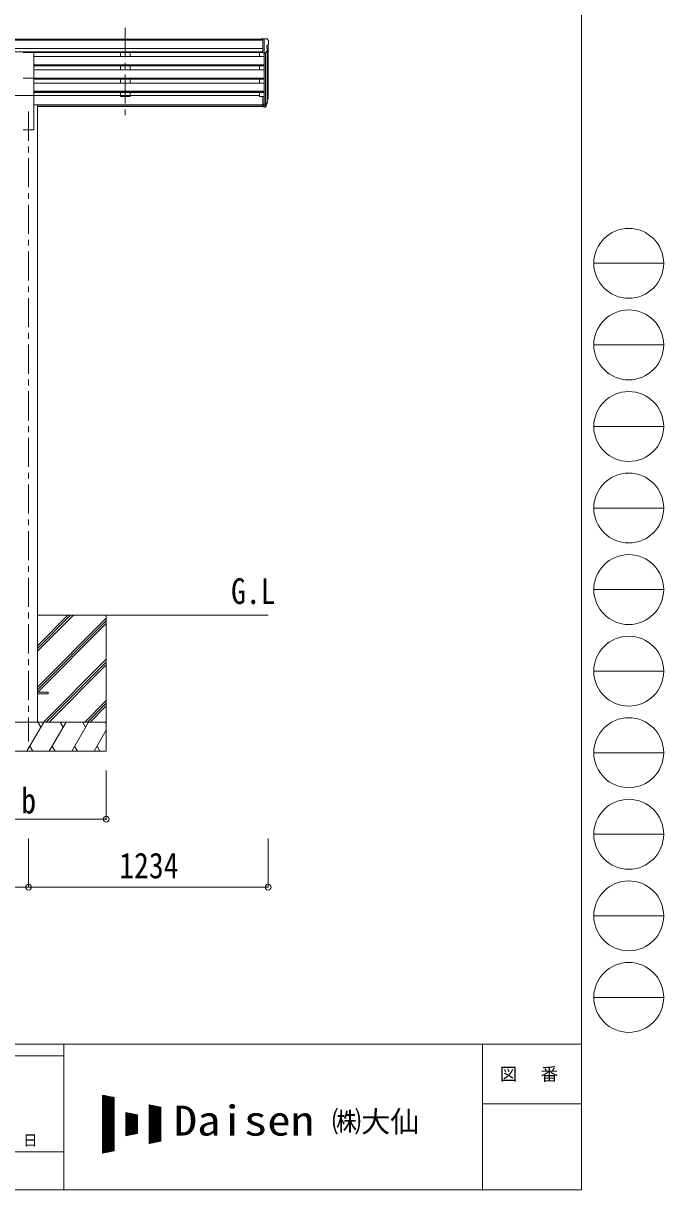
# Model space of a CAD drawing. Units: millimetres at full size, sheet at 1:30; details may follow other scales. Extents: x -8432 to 8432, y -5820 to 5820.
# Drawn here: x 5133 to 8432, y -5820 to 186 of the extents above; entities that cross this region are included whole.
import ezdxf
from ezdxf.enums import TextEntityAlignment as Align

# ---------------------------------------------------------------- set-up
doc = ezdxf.new("R2010")
doc.units = ezdxf.units.MM
doc.header["$LTSCALE"] = 30
doc.header["$PDMODE"] = 32
doc.header["$PDSIZE"] = 30
doc.linetypes.add('CHAIN1', pattern=[8, 5, -1, 1, -1])
for name, color, linetype, lineweight in [('0-0_0', 7, 'Continuous', 9), ('0-1_本体', 5, 'CHAIN1', 9), ('0-3_ELV2', 4, 'Continuous', 9), ('0-6_OTH_LINE', 6, 'Continuous', 9), ('F-0_240', 7, 'Continuous', 9)]:
    doc.layers.add(name, color=color, linetype=linetype, lineweight=lineweight)
doc.layers.add('0-7_SHAPE', color=7, linetype='Continuous')
doc.styles.add('ＭＳ ゴシック', font='')
doc.styles.get('ＭＳ ゴシック').set_extended_font_data('MS Gothic')

msp = doc.modelspace()

# ---------------------------------------------------------------- linework, layer by layer
at = {"layer": '0-0_0'}
for p, q in [((5205.47, -3047.82), (5391.1, -2862.19)), ((5205.47, -3033.68), (5376.96, -2862.19)), ((5205.47, -3019.54), (5362.81, -2862.19)), ((5205.47, -2862.19), (6394.27, -2862.19)), ((5205.47, -3231.67), (5560.27, -2876.87)), ((5560.27, -2862.19), (5560.27, -3562.19)), ((5205.47, -3245.81), (5560.27, -2891.01)), ((5207.73, -3257.69), (5560.27, -2905.16)), ((5237.07, -3412.19), (5560.27, -3089)), ((5251.22, -3412.19), (5560.27, -3103.14)), ((5265.36, -3412.19), (5560.27, -3117.29)), ((5449.21, -3412.19), (5560.27, -3301.13)), ((5463.35, -3412.19), (5560.27, -3315.28)), ((5477.49, -3412.19), (5560.27, -3329.42)), ((5560.27, -3412.19), (4760.27, -3412.19)), ((5151.42, -3562.19), (5238.03, -3412.19)), ((5223.02, -3438.17), (5208.02, -3412.19)), ((5266.89, -3562.19), (5353.5, -3412.19)), ((5338.49, -3438.17), (5323.49, -3412.19)), ((5382.36, -3562.19), (5468.97, -3412.19)), ((5438.97, -3412.19), (5453.97, -3438.17)), ((5554.43, -3412.19), (5560.27, -3422.29)), ((5497.83, -3562.19), (5560.27, -3454.05)), ((5166.42, -3536.21), (5181.42, -3562.19)), ((5281.89, -3536.21), (5296.89, -3562.19)), ((5397.36, -3536.21), (5412.36, -3562.19)), ((5512.83, -3536.21), (5527.83, -3562.19)), ((4760.27, -3562.19), (5560.27, -3562.19))]:
    msp.add_line(p, q, dxfattribs=at)
at = {"layer": '0-1_本体'}
for p, q in [((5658.27, 162.21), (5658.27, -315.31)), ((5658.27, 162.21), (5658.27, -315.31)), ((5160.27, -268.63), (5160.27, -3512.19))]:
    msp.add_line(p, q, dxfattribs=at)
at = {"layer": '0-3_ELV2'}
for p, q in [((6367.77, 104.86), (652.77, 104.86)), ((6367.77, 99.64), (652.77, 99.64)), ((6367.77, 106.46), (6357.77, 106.38)), ((6357.77, 104.86), (6357.77, 106.38)), ((6367.77, 34.48), (6367.77, 106.46)), ((6386.27, 106.46), (6367.77, 106.46)), ((6374.27, 33.48), (6374.27, 106.46)), ((6386.27, 106.46), (6388.6, 106.32)), ((6388.27, 71.95), (6388.27, 55.68)), ((6393.73, 75.28), (6388.42, 72.21)), ((6389.36, 105.9), (6393.42, 100.09)), ((6394.27, 75.89), (6394.27, -190.55)), ((6396.27, 97.09), (6396.27, 96.46)), ((6367.77, 56.11), (652.77, 56.11)), ((6367.77, 38.26), (652.77, 38.26)), ((5132.77, 35.83), (5187.77, 35.83)), ((5187.77, -95.96), (5187.77, 35.83)), ((6367.77, 34.91), (5187.77, 34.91)), ((5187.77, 14.56), (6374.27, 14.56)), ((5633.27, 35.01), (5633.27, 14.56)), ((5683.27, 35.01), (5683.27, 14.56)), ((6349.27, 35.01), (6349.27, 14.56)), ((6367.77, 34.48), (6374.27, 34.48)), ((6374.27, 33.48), (6379.47, 33.8)), ((6374.27, 33.48), (6374.27, -190.92)), ((6380.26, 33.96), (6380.27, -235.69)), ((6381.89, 35.29), (6390.89, 50.89)), ((6389.29, 48.12), (6389.29, -217.26)), ((5187.77, -27.32), (6374.27, -27.32)), ((5187.77, -28.81), (6374.27, -28.81)), ((5187.77, -33.13), (6374.27, -33.13)), ((5187.77, -53.93), (6374.27, -53.93)), ((5633.27, -33.13), (5633.27, -53.93)), ((5683.27, -33.13), (5683.27, -53.93)), ((6349.27, -33.13), (6349.27, -53.93)), ((5132.77, -95.96), (5187.77, -95.96)), ((5187.77, -95.81), (6374.27, -95.81)), ((5187.77, -95.96), (5187.77, -362.19)), ((5187.77, -97.31), (6374.27, -97.31)), ((5187.77, -101.62), (6374.27, -101.62)), ((5633.27, -101.62), (5633.27, -122.42)), ((5683.27, -101.62), (5683.27, -122.42)), ((6349.27, -122.42), (6349.27, -101.62)), ((5187.77, -122.42), (6374.27, -122.42)), ((5187.77, -164.3), (6374.27, -164.3)), ((5187.77, -165.8), (6374.27, -165.8)), ((5187.77, -170.11), (6374.27, -170.11)), ((5633.27, -170.11), (5633.27, -191.55)), ((5683.27, -170.11), (5683.27, -191.55)), ((6349.27, -170.11), (6349.27, -191.55)), ((5187.77, -186.61), (4917.27, -186.61)), ((6349.27, -186.61), (5187.77, -186.61)), ((5205.47, -233.19), (5187.77, -233.19)), ((5205.47, -233.19), (5205.47, -3412.19)), ((5205.47, -233.62), (6367.77, -233.62)), ((5205.47, -235.02), (6367.77, -235.02)), ((5683.27, -191.55), (5633.27, -191.55)), ((6349.27, -191.55), (6367.77, -191.55)), ((6367.77, -190.92), (6367.77, -244.95)), ((6367.77, -190.92), (6374.27, -190.92)), ((6367.77, -231.05), (6374.27, -231.05)), ((6367.77, -235.93), (6374.27, -235.93)), ((6374.27, -190.92), (6374.27, -245.69)), ((6374.27, -235.95), (6379.4, -235.95)), ((6374.27, -237.75), (6379.11, -237.75)), ((6380.7, -235.27), (6388.46, -219.86)), ((6389.9, -220.22), (6381.71, -236.4)), ((6390.52, -220.79), (6381.71, -244.33)), ((6392.57, -203.73), (6389.29, -210.79)), ((6393.17, -205.11), (6389.29, -213.05)), ((6390.86, -216.38), (6390.52, -220.79)), ((6367.77, -242.71), (5205.47, -242.71)), ((6367.77, -244.95), (6374.27, -244.95)), ((6374.27, -245.69), (6379.11, -245.69)), ((5132.77, -362.19), (5187.77, -362.19)), ((5205.47, -3257.69), (5260.27, -3257.69)), ((5205.47, -3266.69), (5260.27, -3266.69)), ((5260.27, -3257.69), (5260.27, -3266.69))]:
    msp.add_line(p, q, dxfattribs=at)
for centre, radius, start, end in [((6388.57, 71.95), 0.3, 120, 180), ((6388.54, 105.32), 1, 35, 86.5), ((6393.27, 97.09), 3, 0, 87), ((6389.36, 79.65), 6.18, 315.00103, 354.2965), ((6194.27, 96.46), 202, 355.05096, 0), ((6379.29, 36.79), 3, 273.5, 330), ((6388.57, 55.68), 0.3, 180, 265.2833), ((6388.29, 52.39), 3, 330, 85.2833), ((6363.68, -194.23), 30.41, 341.80266, 352.8448), ((6365.08, -195.99), 29.53, 342.01856, 353.49194)]:
    msp.add_arc(centre, radius, start, end, dxfattribs=at)
for centre, major_axis, ratio, start_param, end_param in [((6379.11, -235.04), (3, 0), 0.90356, 4.712389, 5.7595865), ((6379.4, -234.59), (1.5, 0), 0.90356, 4.712389, 5.7595865), ((6304.35, -196.32), (88.05, 0), 0.90356, 5.9828017, 6.0168888), ((6389.55, -216.38), (-1.3, 0), 0.90356, 2.9359903, 4.9130961), ((6303.63, -200.19), (89.07, 0), 0.90356, 6.0316505, 6.077583), ((6306.4, -189.74), (-87.93, 4.42), 0.541684, 3.060334, 3.2172517), ((6305.61, -196.42), (89.06, 1.43), 0.57596, 6.1985533, 6.3701348), ((6379.11, -242.98), (-3, 0), 0.90356, 1.5707963, 2.6179939)]:
    msp.add_ellipse(centre, major_axis=major_axis, ratio=ratio, start_param=start_param, end_param=end_param, dxfattribs=at)
at = {"layer": '0-6_OTH_LINE'}
for p, q in [((5560.27, -3912.19), (5560.27, -3662.21)), ((4760.27, -3912.19), (5560.27, -3912.19)), ((5160.27, -4262.19), (5160.27, -4012.19)), ((6394.27, -4262.19), (6394.27, -4012.19)), ((5160.27, -4262.19), (1860.27, -4262.19)), ((6394.27, -4262.19), (5160.27, -4262.19))]:
    msp.add_line(p, q, dxfattribs=at)
for p in [(5560.27, -3912.19), (5160.27, -4262.19), (6394.27, -4262.19)]:
    msp.add_point(p, dxfattribs=at)
at = {"layer": 'F-0_240', "color": 5}
for p, q in [((8007.94, 5820), (8007.94, -5820)), ((-8432.06, -5070), (8007.94, -5070)), ((5341.19, -5070), (5341.19, -5820)), ((7497.94, -5070), (7497.94, -5820)), ((-8432.06, -5130), (5341.19, -5130)), ((7497.94, -5377.5), (8007.94, -5377.5)), ((4501.18, -5625), (5341.19, -5625)), ((-8432.06, -5820), (8007.94, -5820))]:
    msp.add_line(p, q, dxfattribs=at)
at = {"layer": 'F-0_240', "color": 4}
for p, q in [((8072.06, -1050), (8432.06, -1050)), ((8072.06, -1470), (8432.06, -1470)), ((8072.06, -1890), (8432.06, -1890)), ((8072.06, -2310), (8432.06, -2310)), ((8072.06, -2730), (8432.06, -2730)), ((8072.06, -3150), (8432.06, -3150)), ((8072.06, -3570), (8432.06, -3570)), ((8072.06, -3990), (8432.06, -3990)), ((8072.06, -4410), (8432.06, -4410)), ((8072.06, -4830), (8432.06, -4830))]:
    msp.add_line(p, q, dxfattribs=at)
at = {"layer": 'F-0_240'}
for p, q in [((5541.15, -5332.6), (5601.15, -5345.1)), ((5541.15, -5332.6), (5541.15, -5632.6)), ((5541.15, -5335.42), (5554.7, -5335.42)), ((5541.15, -5338.42), (5569.1, -5338.42)), ((5541.15, -5341.42), (5583.5, -5341.42)), ((5541.15, -5344.42), (5597.9, -5344.42)), ((5542.92, -5632.23), (5542.92, -5332.97)), ((5545.92, -5631.61), (5545.92, -5333.6)), ((5548.92, -5630.98), (5548.92, -5334.22)), ((5551.92, -5630.36), (5551.92, -5334.85)), ((5554.92, -5629.73), (5554.92, -5335.47)), ((5557.92, -5629.11), (5557.92, -5336.1)), ((5560.92, -5628.48), (5560.92, -5336.72)), ((5563.92, -5627.86), (5563.92, -5337.35)), ((5566.92, -5627.23), (5566.92, -5337.97)), ((5569.92, -5626.61), (5569.92, -5338.6)), ((5572.92, -5625.98), (5572.92, -5339.22)), ((5575.92, -5625.36), (5575.92, -5339.85)), ((5578.92, -5624.73), (5578.92, -5340.47)), ((5581.92, -5624.11), (5581.92, -5341.1)), ((5584.92, -5623.48), (5584.92, -5341.72)), ((5587.92, -5622.86), (5587.92, -5342.35)), ((5590.92, -5622.23), (5590.92, -5342.97)), ((5593.92, -5621.61), (5593.92, -5343.6)), ((5596.92, -5620.98), (5596.92, -5344.22)), ((5599.92, -5620.36), (5599.92, -5344.85)), ((5601.15, -5345.1), (5601.15, -5620.1)), ((5541.15, -5347.42), (5601.15, -5347.42)), ((5541.15, -5350.42), (5601.15, -5350.42)), ((5541.15, -5353.42), (5601.15, -5353.42)), ((5541.15, -5356.42), (5601.15, -5356.42)), ((5541.15, -5359.42), (5601.15, -5359.42)), ((5541.15, -5362.42), (5601.15, -5362.42)), ((5541.15, -5365.42), (5601.15, -5365.42)), ((5541.15, -5368.42), (5601.15, -5368.42)), ((5541.15, -5371.42), (5601.15, -5371.42)), ((5541.15, -5374.42), (5601.15, -5374.42)), ((5541.15, -5377.42), (5601.15, -5377.42)), ((5541.15, -5380.42), (5601.15, -5380.42)), ((5541.15, -5383.42), (5601.15, -5383.42)), ((5541.15, -5386.42), (5601.15, -5386.42)), ((5541.15, -5389.42), (5601.15, -5389.42)), ((5541.15, -5392.42), (5601.15, -5392.42)), ((5541.15, -5395.42), (5601.15, -5395.42)), ((5541.15, -5398.42), (5601.15, -5398.42)), ((5541.15, -5401.42), (5601.15, -5401.42)), ((5541.15, -5404.42), (5601.15, -5404.42)), ((5781.15, -5382.6), (5841.15, -5395.1)), ((5781.15, -5382.6), (5781.15, -5582.6)), ((5781.15, -5383.42), (5785.1, -5383.42)), ((5781.15, -5386.42), (5799.5, -5386.42)), ((5781.15, -5389.42), (5813.9, -5389.42)), ((5781.15, -5392.42), (5828.3, -5392.42)), ((5781.15, -5395.42), (5841.15, -5395.42)), ((5781.15, -5398.42), (5841.15, -5398.42)), ((5781.15, -5401.42), (5841.15, -5401.42)), ((5781.15, -5404.42), (5841.15, -5404.42)), ((5782.92, -5582.23), (5782.92, -5382.97)), ((5785.92, -5581.61), (5785.92, -5383.6)), ((5788.92, -5580.98), (5788.92, -5384.22)), ((5791.92, -5580.36), (5791.92, -5384.85)), ((5794.92, -5579.73), (5794.92, -5385.47)), ((5797.92, -5579.11), (5797.92, -5386.1)), ((5800.92, -5578.48), (5800.92, -5386.72)), ((5803.92, -5577.86), (5803.92, -5387.35)), ((5806.92, -5577.23), (5806.92, -5387.97)), ((5809.92, -5576.61), (5809.92, -5388.6)), ((5812.92, -5575.98), (5812.92, -5389.22)), ((5815.92, -5575.36), (5815.92, -5389.85)), ((5818.92, -5574.73), (5818.92, -5390.47)), ((5821.92, -5574.11), (5821.92, -5391.1)), ((5824.92, -5573.48), (5824.92, -5391.72)), ((5827.92, -5572.86), (5827.92, -5392.35)), ((5830.92, -5572.23), (5830.92, -5392.97)), ((5833.92, -5571.61), (5833.92, -5393.6)), ((5836.92, -5570.98), (5836.92, -5394.22)), ((5839.92, -5570.36), (5839.92, -5394.85)), ((5841.15, -5395.1), (5841.15, -5570.1)), ((5541.15, -5407.42), (5601.15, -5407.42)), ((5541.15, -5410.42), (5601.15, -5410.42)), ((5541.15, -5413.42), (5601.15, -5413.42)), ((5541.15, -5416.42), (5601.15, -5416.42)), ((5541.15, -5419.42), (5601.15, -5419.42)), ((5541.15, -5422.42), (5601.15, -5422.42)), ((5541.15, -5425.42), (5601.15, -5425.42)), ((5541.15, -5428.42), (5601.15, -5428.42)), ((5541.15, -5431.42), (5601.15, -5431.42)), ((5541.15, -5434.42), (5601.15, -5434.42)), ((5541.15, -5437.42), (5601.15, -5437.42)), ((5541.15, -5440.42), (5601.15, -5440.42)), ((5541.15, -5443.42), (5601.15, -5443.42)), ((5541.15, -5446.42), (5601.15, -5446.42)), ((5541.15, -5449.42), (5601.15, -5449.42)), ((5541.15, -5452.42), (5601.15, -5452.42)), ((5541.15, -5455.42), (5601.15, -5455.42)), ((5541.15, -5458.42), (5601.15, -5458.42)), ((5541.15, -5461.42), (5601.15, -5461.42)), ((5541.15, -5464.42), (5601.15, -5464.42)), ((5661.15, -5422.6), (5721.15, -5435.1)), ((5661.15, -5422.6), (5661.15, -5542.6)), ((5661.15, -5425.42), (5674.7, -5425.42)), ((5661.15, -5428.42), (5689.1, -5428.42)), ((5661.15, -5431.42), (5703.5, -5431.42)), ((5661.15, -5434.42), (5717.9, -5434.42)), ((5661.15, -5437.42), (5721.15, -5437.42)), ((5661.15, -5440.42), (5721.15, -5440.42)), ((5661.15, -5443.42), (5721.15, -5443.42)), ((5661.15, -5446.42), (5721.15, -5446.42)), ((5661.15, -5449.42), (5721.15, -5449.42)), ((5661.15, -5452.42), (5721.15, -5452.42)), ((5661.15, -5455.42), (5721.15, -5455.42)), ((5661.15, -5458.42), (5721.15, -5458.42)), ((5661.15, -5461.42), (5721.15, -5461.42)), ((5661.15, -5464.42), (5721.15, -5464.42)), ((5662.92, -5542.23), (5662.92, -5422.97)), ((5665.92, -5541.61), (5665.92, -5423.6)), ((5668.92, -5540.98), (5668.92, -5424.22)), ((5671.92, -5540.36), (5671.92, -5424.85)), ((5674.92, -5539.73), (5674.92, -5425.47)), ((5677.92, -5539.11), (5677.92, -5426.1)), ((5680.92, -5538.48), (5680.92, -5426.72)), ((5683.92, -5537.86), (5683.92, -5427.35)), ((5686.92, -5537.23), (5686.92, -5427.97)), ((5689.92, -5536.61), (5689.92, -5428.6)), ((5692.92, -5535.98), (5692.92, -5429.22)), ((5695.92, -5535.36), (5695.92, -5429.85)), ((5698.92, -5534.73), (5698.92, -5430.47)), ((5701.92, -5534.11), (5701.92, -5431.1)), ((5704.92, -5533.48), (5704.92, -5431.72)), ((5707.92, -5532.86), (5707.92, -5432.35)), ((5710.92, -5532.23), (5710.92, -5432.97)), ((5713.92, -5531.61), (5713.92, -5433.6)), ((5716.92, -5530.98), (5716.92, -5434.22)), ((5719.92, -5530.36), (5719.92, -5434.85)), ((5721.15, -5435.1), (5721.15, -5530.1)), ((5781.15, -5407.42), (5841.15, -5407.42)), ((5781.15, -5410.42), (5841.15, -5410.42)), ((5781.15, -5413.42), (5841.15, -5413.42)), ((5781.15, -5416.42), (5841.15, -5416.42)), ((5781.15, -5419.42), (5841.15, -5419.42)), ((5781.15, -5422.42), (5841.15, -5422.42)), ((5781.15, -5425.42), (5841.15, -5425.42)), ((5781.15, -5428.42), (5841.15, -5428.42)), ((5781.15, -5431.42), (5841.15, -5431.42)), ((5781.15, -5434.42), (5841.15, -5434.42)), ((5781.15, -5437.42), (5841.15, -5437.42)), ((5781.15, -5440.42), (5841.15, -5440.42)), ((5781.15, -5443.42), (5841.15, -5443.42)), ((5781.15, -5446.42), (5841.15, -5446.42)), ((5781.15, -5449.42), (5841.15, -5449.42)), ((5781.15, -5452.42), (5841.15, -5452.42)), ((5781.15, -5455.42), (5841.15, -5455.42)), ((5781.15, -5458.42), (5841.15, -5458.42)), ((5781.15, -5461.42), (5841.15, -5461.42)), ((5781.15, -5464.42), (5841.15, -5464.42)), ((5541.15, -5467.42), (5601.15, -5467.42)), ((5541.15, -5470.42), (5601.15, -5470.42)), ((5541.15, -5473.42), (5601.15, -5473.42)), ((5541.15, -5476.42), (5601.15, -5476.42)), ((5541.15, -5479.42), (5601.15, -5479.42)), ((5541.15, -5482.42), (5601.15, -5482.42)), ((5541.15, -5485.42), (5601.15, -5485.42)), ((5541.15, -5488.42), (5601.15, -5488.42)), ((5541.15, -5491.42), (5601.15, -5491.42)), ((5541.15, -5494.42), (5601.15, -5494.42)), ((5541.15, -5497.42), (5601.15, -5497.42)), ((5541.15, -5500.42), (5601.15, -5500.42)), ((5541.15, -5503.42), (5601.15, -5503.42)), ((5541.15, -5506.42), (5601.15, -5506.42)), ((5541.15, -5509.42), (5601.15, -5509.42)), ((5541.15, -5512.42), (5601.15, -5512.42)), ((5541.15, -5515.42), (5601.15, -5515.42)), ((5541.15, -5518.42), (5601.15, -5518.42)), ((5541.15, -5521.42), (5601.15, -5521.42)), ((5541.15, -5524.42), (5601.15, -5524.42)), ((5661.15, -5467.42), (5721.15, -5467.42)), ((5661.15, -5470.42), (5721.15, -5470.42)), ((5661.15, -5473.42), (5721.15, -5473.42)), ((5661.15, -5476.42), (5721.15, -5476.42)), ((5661.15, -5479.42), (5721.15, -5479.42)), ((5661.15, -5482.42), (5721.15, -5482.42)), ((5661.15, -5485.42), (5721.15, -5485.42)), ((5661.15, -5488.42), (5721.15, -5488.42)), ((5661.15, -5491.42), (5721.15, -5491.42)), ((5661.15, -5494.42), (5721.15, -5494.42)), ((5661.15, -5497.42), (5721.15, -5497.42)), ((5661.15, -5500.42), (5721.15, -5500.42)), ((5661.15, -5503.42), (5721.15, -5503.42)), ((5661.15, -5506.42), (5721.15, -5506.42)), ((5661.15, -5509.42), (5721.15, -5509.42)), ((5661.15, -5512.42), (5721.15, -5512.42)), ((5661.15, -5515.42), (5721.15, -5515.42)), ((5661.15, -5518.42), (5721.15, -5518.42)), ((5661.15, -5521.42), (5721.15, -5521.42)), ((5661.15, -5524.42), (5721.15, -5524.42)), ((5781.15, -5467.42), (5841.15, -5467.42)), ((5781.15, -5470.42), (5841.15, -5470.42)), ((5781.15, -5473.42), (5841.15, -5473.42)), ((5781.15, -5476.42), (5841.15, -5476.42)), ((5781.15, -5479.42), (5841.15, -5479.42)), ((5781.15, -5482.42), (5841.15, -5482.42)), ((5781.15, -5485.42), (5841.15, -5485.42)), ((5781.15, -5488.42), (5841.15, -5488.42)), ((5781.15, -5491.42), (5841.15, -5491.42)), ((5781.15, -5494.42), (5841.15, -5494.42)), ((5781.15, -5497.42), (5841.15, -5497.42)), ((5781.15, -5500.42), (5841.15, -5500.42)), ((5781.15, -5503.42), (5841.15, -5503.42)), ((5781.15, -5506.42), (5841.15, -5506.42)), ((5781.15, -5509.42), (5841.15, -5509.42)), ((5781.15, -5512.42), (5841.15, -5512.42)), ((5781.15, -5515.42), (5841.15, -5515.42)), ((5781.15, -5518.42), (5841.15, -5518.42)), ((5781.15, -5521.42), (5841.15, -5521.42)), ((5781.15, -5524.42), (5841.15, -5524.42)), ((5541.15, -5527.42), (5601.15, -5527.42)), ((5541.15, -5530.42), (5601.15, -5530.42)), ((5541.15, -5533.42), (5601.15, -5533.42)), ((5541.15, -5536.42), (5601.15, -5536.42)), ((5541.15, -5539.42), (5601.15, -5539.42)), ((5541.15, -5542.42), (5601.15, -5542.42)), ((5541.15, -5545.42), (5601.15, -5545.42)), ((5541.15, -5548.42), (5601.15, -5548.42)), ((5541.15, -5551.42), (5601.15, -5551.42)), ((5541.15, -5554.42), (5601.15, -5554.42)), ((5541.15, -5557.42), (5601.15, -5557.42)), ((5541.15, -5560.42), (5601.15, -5560.42)), ((5541.15, -5563.42), (5601.15, -5563.42)), ((5541.15, -5566.42), (5601.15, -5566.42)), ((5541.15, -5569.42), (5601.15, -5569.42)), ((5541.15, -5572.42), (5601.15, -5572.42)), ((5541.15, -5575.42), (5601.15, -5575.42)), ((5541.15, -5578.42), (5601.15, -5578.42)), ((5541.15, -5581.42), (5601.15, -5581.42)), ((5541.15, -5584.42), (5601.15, -5584.42)), ((5661.15, -5527.42), (5721.15, -5527.42)), ((5661.15, -5542.6), (5721.15, -5530.1)), ((5661.15, -5530.42), (5719.6, -5530.42)), ((5661.15, -5533.42), (5705.2, -5533.42)), ((5661.15, -5536.42), (5690.8, -5536.42)), ((5661.15, -5539.42), (5676.4, -5539.42)), ((5661.15, -5542.42), (5662, -5542.42)), ((5781.15, -5527.42), (5841.15, -5527.42)), ((5781.15, -5530.42), (5841.15, -5530.42)), ((5781.15, -5533.42), (5841.15, -5533.42)), ((5781.15, -5536.42), (5841.15, -5536.42)), ((5781.15, -5539.42), (5841.15, -5539.42)), ((5781.15, -5542.42), (5841.15, -5542.42)), ((5781.15, -5545.42), (5841.15, -5545.42)), ((5781.15, -5548.42), (5841.15, -5548.42)), ((5781.15, -5551.42), (5841.15, -5551.42)), ((5781.15, -5554.42), (5841.15, -5554.42)), ((5781.15, -5557.42), (5841.15, -5557.42)), ((5781.15, -5560.42), (5841.15, -5560.42)), ((5781.15, -5563.42), (5841.15, -5563.42)), ((5781.15, -5566.42), (5841.15, -5566.42)), ((5781.15, -5569.42), (5841.15, -5569.42)), ((5841.15, -5570.1), (5781.15, -5582.6)), ((5781.15, -5572.42), (5830, -5572.42)), ((5781.15, -5575.42), (5815.6, -5575.42)), ((5781.15, -5578.42), (5801.2, -5578.42)), ((5781.15, -5581.42), (5786.8, -5581.42)), ((5541.15, -5587.42), (5601.15, -5587.42)), ((5541.15, -5590.42), (5601.15, -5590.42)), ((5541.15, -5593.42), (5601.15, -5593.42)), ((5541.15, -5596.42), (5601.15, -5596.42)), ((5541.15, -5599.42), (5601.15, -5599.42)), ((5541.15, -5602.42), (5601.15, -5602.42)), ((5541.15, -5605.42), (5601.15, -5605.42)), ((5541.15, -5608.42), (5601.15, -5608.42)), ((5541.15, -5611.42), (5601.15, -5611.42)), ((5541.15, -5614.42), (5601.15, -5614.42)), ((5541.15, -5617.42), (5601.15, -5617.42)), ((5601.15, -5620.1), (5541.15, -5632.6)), ((5541.15, -5620.42), (5599.6, -5620.42)), ((5541.15, -5623.42), (5585.2, -5623.42)), ((5541.15, -5626.42), (5570.8, -5626.42)), ((5541.15, -5629.42), (5556.4, -5629.42)), ((5541.15, -5632.42), (5542, -5632.42))]:
    msp.add_line(p, q, dxfattribs=at)
at = {"layer": 'F-0_240', "color": 4}
for centre in [(8252.05, -1050), (8252.05, -1470), (8252.05, -1890), (8252.05, -2310), (8252.05, -2730), (8252.05, -3150), (8252.05, -3570), (8252.05, -3990), (8252.05, -4410), (8252.05, -4830)]:
    msp.add_circle(centre, 180, dxfattribs=at)

# ---------------------------------------------------------------- texts
at = {"layer": '0-6_OTH_LINE', "color": 7, "style": 'ＭＳ ゴシック', "width": 0.85}
for s, p in [('b', (5122.77, -3922.19)), ('1234', (5627.27, -4256.19))]:
    msp.add_text(s, height=132, dxfattribs=at).set_placement(p, align=Align.BOTTOM_LEFT)
at = {"layer": '0-7_SHAPE', "style": 'ＭＳ ゴシック', "width": 0.85}
msp.add_text('G.L', height=132, dxfattribs=at).set_placement((6203.24, -2843.49), align=Align.BOTTOM_LEFT)
at = {"layer": 'F-0_240', "style": 'ＭＳ ゴシック', "width": 1.15}
msp.add_text('Daisen', height=154, dxfattribs=at).set_placement((5908.01, -5587.6), align=Align.BOTTOM_LEFT)
at = {"layer": 'F-0_240', "style": 'ＭＳ ゴシック'}
for s, height, p in [('㈱大仙\u3000', 110, (6723.41, -5557.6)), ('年\u3000\u3000月\u3000\u3000日', 54.99, (4681.19, -5610))]:
    msp.add_text(s, height=height, dxfattribs=at).set_placement(p, align=Align.BOTTOM_LEFT)
at = {"layer": 'F-0_240', "insert": (7587.94, -5265), "char_height": 65.98, "attachment_point": 7, "style": 'ＭＳ ゴシック'}
msp.add_mtext('\\T1.17;図\u3000番', dxfattribs=at)

doc.saveas('drawing.dxf')
